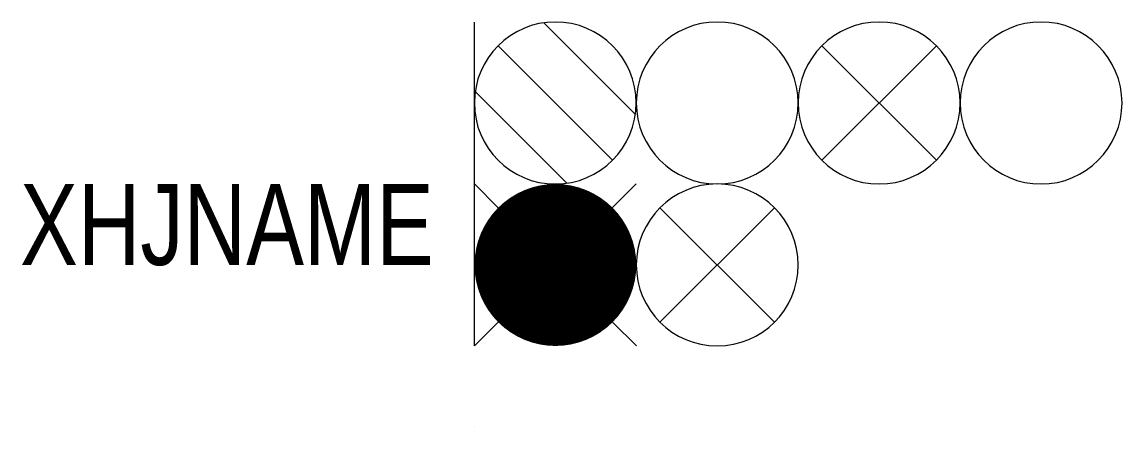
# Model space of a CAD drawing. Header units: millimetres. Extents: x -11.2 to 16, y 0 to 10.
import ezdxf
from ezdxf.enums import TextEntityAlignment as Align

# ---------------------------------------------------------------- set-up
doc = ezdxf.new("R2010")
doc.units = ezdxf.units.MM
doc.header["$MEASUREMENT"] = 0

msp = doc.modelspace()

# ---------------------------------------------------------------- linework, layer by layer
msp.add_line((0, 0.001), (0, -0.001))
at = {"color": 2}
msp.add_lwpolyline([(0, 8, 1), (4, 8, 1)], format="xyb", close=True, dxfattribs=at)
at = {"color": 7}
for points in [[(0, 2), (0, 10)], [(8.586, 9.414), (11.414, 6.586)], [(8.586, 6.586), (11.414, 9.414)], [(4.586, 2.586), (7.414, 5.414)], [(4.586, 5.414), (7.414, 2.586)]]:
    msp.add_lwpolyline(points, dxfattribs=at)
at = {"color": 2}
for points in [[(1.717, 9.98), (3.98, 7.717)], [(0.586, 9.414), (3.414, 6.586)], [(0.02, 8.283), (2.283, 6.02)]]:
    msp.add_lwpolyline(points, dxfattribs=at)
at = {"color": 3}
for points in [[(4, 8, 1), (8, 8, 1)], [(12, 8, 1), (16, 8, 1)]]:
    msp.add_lwpolyline(points, format="xyb", close=True, dxfattribs=at)
at = {"color": 7}
for points in [[(8, 8, 1), (12, 8, 1)], [(4, 4, 1), (8, 4, 1)]]:
    msp.add_lwpolyline(points, format="xyb", close=True, dxfattribs=at)
at = {"color": 1, "const_width": 2}
msp.add_lwpolyline([(1.002, 4, 1), (3.002, 4, 1)], format="xyb", close=True, dxfattribs=at)
at = {"color": 1}
for points in [[(0.588, 5.414), (0.002, 6)], [(3.997, 6.005), (3.411, 5.419)], [(0.588, 2.586), (0.002, 2)], [(4.002, 2), (3.416, 2.586)]]:
    msp.add_lwpolyline(points, dxfattribs=at)

# ---------------------------------------------------------------- texts
at = {"width": 0.8}
msp.add_attdef('XHJNAME', text='X4', height=2, dxfattribs=at).set_placement((-1, 4), align=Align.RIGHT)

doc.saveas('drawing.dxf')
